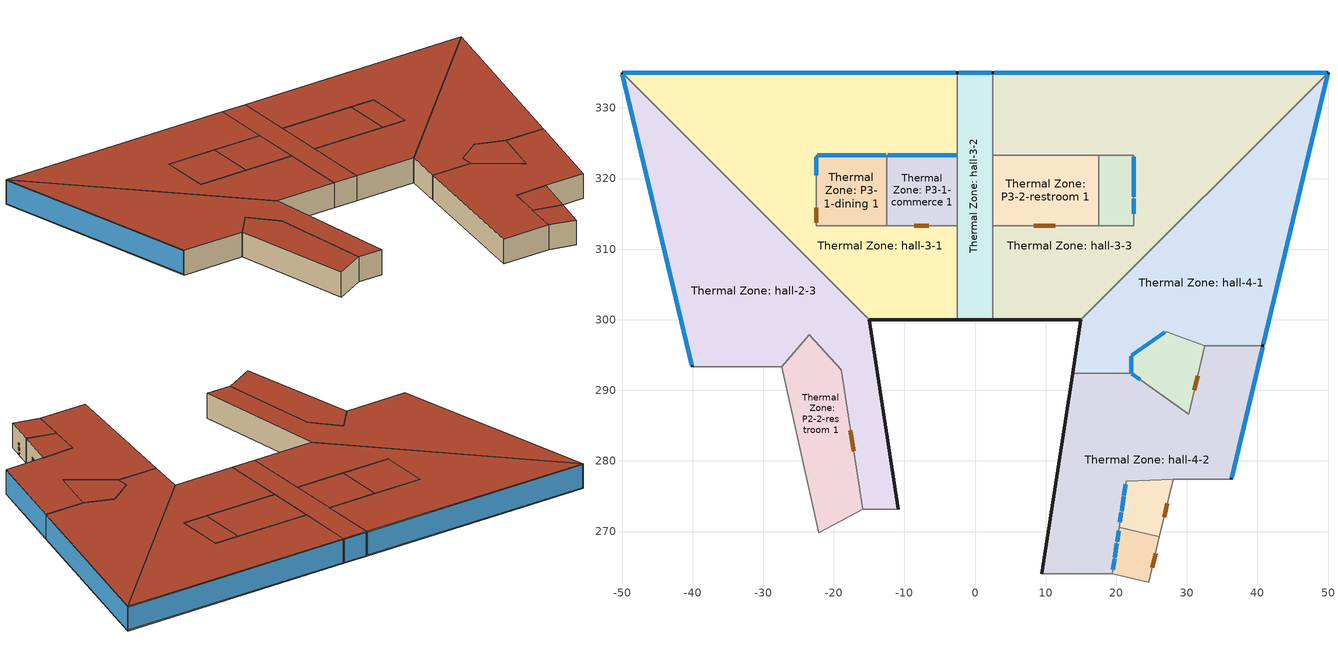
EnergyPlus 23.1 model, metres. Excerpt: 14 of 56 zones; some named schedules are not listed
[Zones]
Thermal Zone: P4-2-commerce 2
 floor ground (ExtSlabCarpet 4in ClimateZone 1-8): 20.43,270.6 26.12,269.25 24.59,262.81 19.45,264.06 z0
 wall to Thermal Zone: P4-2-commerce 1 (Interior Wall): 26.12,269.25 20.43,270.6 z0:5
 wall to Thermal Zone: hall-4-3 (Interior Wall): 19.45,264.06 24.59,262.81 26.12,269.25 z0:5
 wall to Thermal Zone: hall-4-2 (Interior Wall): 20.43,270.6 19.45,264.06 z0:5
 window inside (Interior Window): 20.35,270.09 20.12,268.55 / 19.76,266.14 19.53,264.59 z0.2:4.8; 20.1,268.38 19.78,266.3 z2.64:4.8
 door inside (Interior Door): 25.08,264.89 25.57,266.93 / 20.1,268.38 19.78,266.3 z0:2.5
 roof outside (ASHRAE 189.1-2009 ExtRoof IEAD ClimateZone 2-5): 24.59,262.81 26.12,269.25 20.43,270.6 19.45,264.06 z5
Thermal Zone: hall-4-2
 floor ground (ExtSlabCarpet 4in ClimateZone 1-8): 40.79,296.31 36.29,277.4 28.06,277.4 21.41,277.15 19.45,264.06 9.47,264.06 13.83,292.43 22.13,292.43 30.25,286.58 32.56,296.31 z0
 wall outside (ASHRAE 189.1-2009 ExtWall Mass ClimateZone 5): 36.29,277.4 40.79,296.31 / 13.83,292.43 9.47,264.06 z0:5
 wall to Thermal Zone: hall-4-3 (Air Wall): 28.06,277.4 36.29,277.4 / 9.47,264.06 19.45,264.06 z0:5
 wall to Thermal Zone: P4-2-commerce 1 (Interior Wall): 20.43,270.6 21.41,277.15 28.06,277.4 z0:5
 wall to Thermal Zone: hall-4-1 (Air Wall): 22.13,292.43 13.83,292.43 / 40.79,296.31 32.56,296.31 z0:5
 wall to Thermal Zone: P4-1-commerce 1 (Interior Wall): 32.56,296.31 30.25,286.58 22.13,292.43 z0:5
 window (Curtain Window): 36.33,277.6 40.74,296.12 z0.2:4.8
 window inside (Interior Window): 23.38,291.53 22.2,292.38 / 21.1,275.1 21.34,276.72 / 20.54,271.34 20.75,272.74 z0.2:4.8; 20.77,272.89 21.08,274.97 z2.6:4.8
 door inside (Interior Door): 31.55,292.05 31.06,290 / 20.77,272.89 21.08,274.97 z0:2.5
 roof outside (ASHRAE 189.1-2009 ExtRoof IEAD ClimateZone 2-5): 19.45,264.06 21.41,277.15 28.06,277.4 36.29,277.4 40.79,296.31 32.56,296.31 30.25,286.58 22.13,292.43 13.83,292.43 9.47,264.06 z5
Thermal Zone: P4-2-commerce 1
 floor ground (ExtSlabCarpet 4in ClimateZone 1-8): 28.06,277.4 26.12,269.25 20.43,270.6 21.41,277.15 z0
 wall to Thermal Zone: hall-4-3 (Interior Wall): 26.12,269.25 28.06,277.4 z0:5
 door inside (Interior Door): 26.78,272 27.26,274.04 z0:2.5
 roof outside (ASHRAE 189.1-2009 ExtRoof IEAD ClimateZone 2-5): 26.12,269.25 28.06,277.4 21.41,277.15 20.43,270.6 z5
Thermal Zone: P4-1-commerce 1
 floor ground (ExtSlabCarpet 4in ClimateZone 1-8): 27.08,298.33 32.56,296.31 30.25,286.58 22.13,292.43 22.13,294.93 z0
 wall to Thermal Zone: hall-4-1 (Interior Wall): 32.56,296.31 27.08,298.33 22.13,294.93 22.13,292.43 z0:5
 window inside (Interior Window): 26.9,298.2 22.19,294.97 / 22.13,294.87 22.13,292.48 z0.2:4.8
 roof outside (ASHRAE 189.1-2009 ExtRoof IEAD ClimateZone 2-5): 30.25,286.58 32.56,296.31 27.08,298.33 22.13,294.93 22.13,292.43 z5
Thermal Zone: hall-4-1
 floor ground (ExtSlabCarpet 4in ClimateZone 1-8): 50,335 40.79,296.31 32.56,296.31 27.08,298.33 22.13,294.93 22.13,292.43 13.83,292.43 15,300 z0
 wall outside (ASHRAE 189.1-2009 ExtWall Mass ClimateZone 5): 15,300 13.83,292.43 / 40.79,296.31 50,335 z0:5
 wall to Thermal Zone: hall-3-3 (Air Wall): 50,335 15,300 z0:5
 window (Curtain Window): 40.83,296.51 49.95,334.81 z0.2:4.8
 roof outside (ASHRAE 189.1-2009 ExtRoof IEAD ClimateZone 2-5): 22.13,292.43 22.13,294.93 27.08,298.33 32.56,296.31 40.79,296.31 50,335 15,300 13.83,292.43 z5
Thermal Zone: P2-2-restroom 1
 floor ground (ExtSlabCarpet 4in ClimateZone 1-8): -23.49,297.9 -18.97,292.91 -15.93,273.14 -22.1,269.85 -27.38,293.33 z0
 wall to Thermal Zone: hall-2-2 (Interior Wall): -27.38,293.33 -22.1,269.85 -15.93,273.14 z0:5
 wall to Thermal Zone: hall-2-3 (Interior Wall): -15.93,273.14 -18.97,292.91 -23.49,297.9 -27.38,293.33 z0:5
 door inside (Interior Door): -17.19,281.37 -17.65,284.34 z0:2.5
 roof outside (ASHRAE 189.1-2009 ExtRoof IEAD ClimateZone 2-5): -22.1,269.85 -15.93,273.14 -18.97,292.91 -23.49,297.9 -27.38,293.33 z5
Thermal Zone: hall-2-3
 floor ground (ExtSlabCarpet 4in ClimateZone 1-8): -50,335 -15,300 -10.87,273.14 -15.93,273.14 -18.97,292.91 -23.49,297.9 -27.38,293.33 -40.08,293.33 z0
 wall outside (ASHRAE 189.1-2009 ExtWall Mass ClimateZone 5): -50,335 -40.08,293.33 / -10.87,273.14 -15,300 z0:5
 wall to Thermal Zone: hall-3-1 (Air Wall): -15,300 -50,335 z0:5
 wall to Thermal Zone: hall-2-2 (Air Wall): -15.93,273.14 -10.87,273.14 / -40.08,293.33 -27.38,293.33 z0:5
 window (Curtain Window): -49.95,334.81 -40.13,293.53 z0.2:4.8
 roof outside (ASHRAE 189.1-2009 ExtRoof IEAD ClimateZone 2-5): -10.87,273.14 -15,300 -50,335 -40.08,293.33 -27.38,293.33 -23.49,297.9 -18.97,292.91 -15.93,273.14 z5
Thermal Zone: hall-3-1
 floor ground (ExtSlabCarpet 4in ClimateZone 1-8): -2.5,335 -2.5,323.31 -22.5,323.31 -22.5,313.31 -2.5,313.31 -2.5,300 -15,300 -50,335 z0
 wall outside (ASHRAE 189.1-2009 ExtWall Mass ClimateZone 5): -15,300 -2.5,300 / -2.5,335 -50,335 z0:5
 wall to Thermal Zone: P3-1-commerce 1 (Interior Wall): -12.5,323.31 -2.5,323.31 / -2.5,313.31 -12.5,313.31 z0:5
 wall to Thermal Zone: P3-1-dining 1 (Interior Wall): -12.5,313.31 -22.5,313.31 -22.5,323.31 -12.5,323.31 z0:5
 wall to Thermal Zone: hall-3-2 (Air Wall): -2.5,300 -2.5,313.31 / -2.5,323.31 -2.5,335 z0:5
 window (Curtain Window): -2.7,335 -49.8,335 z0.2:4.8
 window inside (Interior Window): -22.35,323.31 -12.65,323.31 / -12.35,323.31 -2.68,323.31 / -22.5,320.47 -22.5,323.12 z0.2:4.8
 door inside (Interior Door): -22.5,313.76 -22.5,315.86 / -6.52,313.31 -8.62,313.31 z0:2.5
 roof outside (ASHRAE 189.1-2009 ExtRoof IEAD ClimateZone 2-5): -2.5,300 -2.5,313.31 -22.5,313.31 -22.5,323.31 -2.5,323.31 -2.5,335 -50,335 -15,300 z5
Thermal Zone: hall-3-2
 floor ground (ExtSlabCarpet 4in ClimateZone 1-8): 2.5,335 2.5,300 -2.5,300 -2.5,335 z0
 wall outside (ASHRAE 189.1-2009 ExtWall Mass ClimateZone 5): -2.5,300 2.5,300 / 2.5,335 -2.5,335 z0:5
 wall to Thermal Zone: P3-2-restroom 1 (Interior Wall): 2.5,313.31 2.5,323.31 z0:5
 wall to Thermal Zone: hall-3-3 (Air Wall): 2.5,300 2.5,313.31 / 2.5,323.31 2.5,335 z0:5
 wall to Thermal Zone: P3-1-commerce 1 (Interior Wall): -2.5,323.31 -2.5,313.31 z0:5
 window (Curtain Window): 2.3,335 -2.3,335 z0.2:4.8
 roof outside (ASHRAE 189.1-2009 ExtRoof IEAD ClimateZone 2-5): 2.5,300 2.5,335 -2.5,335 -2.5,300 z5
Thermal Zone: hall-3-3
 floor ground (ExtSlabCarpet 4in ClimateZone 1-8): 50,335 15,300 2.5,300 2.5,313.31 22.5,313.31 22.5,323.31 2.5,323.31 2.5,335 z0
 wall outside (ASHRAE 189.1-2009 ExtWall Mass ClimateZone 5): 50,335 2.5,335 / 2.5,300 15,300 z0:5
 wall to Thermal Zone: P3-2-restroom 1 (Interior Wall): 17.5,313.31 2.5,313.31 / 2.5,323.31 17.5,323.31 z0:5
 wall to Thermal Zone: P3-2-dining 1 (Interior Wall): 17.5,323.31 22.5,323.31 22.5,313.31 17.5,313.31 z0:5
 window (Curtain Window): 49.8,335 2.7,335 z0.2:4.8
 window inside (Interior Window): 22.5,317.14 22.5,315.04 z2.64:4.8; 22.5,323.11 22.5,317.39 z0.2:4.8
 door inside (Interior Door): 22.5,317.14 22.5,315.04 / 11.35,313.31 8.35,313.31 z0:2.5
 roof outside (ASHRAE 189.1-2009 ExtRoof IEAD ClimateZone 2-5): 15,300 50,335 2.5,335 2.5,323.31 22.5,323.31 22.5,313.31 2.5,313.31 2.5,300 z5
Thermal Zone: P3-1-dining 1
 floor ground (ExtSlabCarpet 4in ClimateZone 1-8): -12.5,323.31 -12.5,313.31 -22.5,313.31 -22.5,323.31 z0
 wall to Thermal Zone: P3-1-commerce 1 (Interior Wall): -12.5,313.31 -12.5,323.31 z0:5
 roof outside (ASHRAE 189.1-2009 ExtRoof IEAD ClimateZone 2-5): -12.5,313.31 -12.5,323.31 -22.5,323.31 -22.5,313.31 z5
Thermal Zone: P3-1-commerce 1
 floor ground (ExtSlabCarpet 4in ClimateZone 1-8): -2.5,323.32 -2.5,313.31 -12.5,313.31 -12.5,323.32 z0
 roof outside (ASHRAE 189.1-2009 ExtRoof IEAD ClimateZone 2-5): -2.5,313.31 -2.5,323.32 -12.5,323.32 -12.5,313.31 z5
Thermal Zone: P3-2-restroom 1
 floor ground (ExtSlabCarpet 4in ClimateZone 1-8): 17.5,323.31 17.5,313.31 2.5,313.31 2.5,323.31 z0
 wall to Thermal Zone: P3-2-dining 1 (Interior Wall): 17.5,313.31 17.5,323.31 z0:5
 roof outside (ASHRAE 189.1-2009 ExtRoof IEAD ClimateZone 2-5): 17.5,313.31 17.5,323.31 2.5,323.31 2.5,313.31 z5
Thermal Zone: P3-2-dining 1
 floor ground (ExtSlabCarpet 4in ClimateZone 1-8): 22.5,323.31 22.5,313.31 17.5,313.31 17.5,323.31 z0
 roof outside (ASHRAE 189.1-2009 ExtRoof IEAD ClimateZone 2-5): 22.5,313.31 22.5,323.31 17.5,323.31 17.5,313.31 z5
[Building]
Building 1: Maximum number of warmup days=50; Minimum number of warmup days=6
[Site:Location]
beijing_chn design_conditions: Latitude=39.8; Longitude=116.47; Time zone=8; Elevation=32
[SizingPeriod:DesignDay] Day of month=21; Dry bulb temperature range modifier type=DefaultMultipliers; Humidity condition type=WetBulb; Barometric pressure=100941; Rain indicator=No; Snow indicator=No; Daylight saving time indicator=No
Name | Month | Day type | Maximum dry bulb temperature | Daily dry bulb temperature range | Wetbulb or dewpoint at maximum dry bulb | Wind speed | Wind direction | Solar model indicator | Sky clearness | Ashrae clear sky optical depth for beam irradiance taub | Ashrae clear sky optical depth for diffuse irradiance taud
beijing ann htg 99.6% condns db | 1 | WinterDesignDay | -10.8 | 0 | -10.8 | 2.2 | 340 | ASHRAEClearSky | 0
beijing ann clg .4% condns db=>mwb | 7 | SummerDesignDay | 34.9 | 8.9 | 22.2 | 3.4 | 180 | ASHRAETau |  | 0.747 | 1.448
[Construction]
ASHRAE 189.1-2009 ExtRoof IEAD ClimateZone 2-5: Roof Membrane, Roof Insulation [21], Metal Decking
ASHRAE 189.1-2009 ExtWall Mass ClimateZone 5: 1IN Stucco, 8IN Concrete HW, Wall Insulation [40], 1/2IN Gypsum
Curtain Window: Curtain Wall 12T Low-E, Ar, Curtain Wall 12T
ExtSlabCarpet 4in ClimateZone 1-8: MAT-CC05 4 HW CONCRETE, CP02 CARPET PAD
Interior Door: G05 25mm wood
Interior Wall: G01a 19mm gypsum board, F04 Wall air space resistance, G01a 19mm gypsum board
Interior Window: Clear 3mm
[Construction:AirBoundary]
Air Wall: SimpleMixing, 0.8, Always On
[Material] Thermal absorptance=0.9
Name | Conductivity | Density | Roughness | Solar absorptance | Specific heat | Thickness | Visible absorptance
1/2IN Gypsum | 0.16 | 784.9 | Smooth | 0.4 | 830 | 0.0127 | 0.4
1IN Stucco | 0.6918 | 1858 | Smooth | 0.92 | 837 | 0.0253 | 0.92
8IN Concrete HW | 1.7296 | 2243 | MediumRough | 0.65 | 837 | 0.2033 | 0.65
G01a 19mm gypsum board | 0.16 | 800 | MediumSmooth | 0.4 | 1090 | 0.019 | 0.4
G05 25mm wood | 0.15 | 608 | MediumSmooth | 0.5 | 1630 | 0.0254 | 0.5
MAT-CC05 4 HW CONCRETE | 1.311 | 2240 | Rough | 0.85 | 836.8 | 0.1016 | 0.85
Metal Decking | 45.006 | 7680 | MediumSmooth | 0.6 | 418.4 | 0.0015 | 0.6
Roof Insulation [21] | 0.049 | 265 | MediumRough | 0.7 | 836.8 | 0.2105 | 0.7
Roof Membrane | 0.16 | 1121.29 | VeryRough | 0.7 | 1460 | 0.0095 | 0.7
Wall Insulation [40] | 0.0432 | 91 | MediumRough | 0.5 | 837 | 0.0794 | 0.5
[Material:AirGap]
F04 Wall air space resistance: Thermal resistance=0.15
[Material:NoMass]
CP02 CARPET PAD: Roughness=Smooth; Solar absorptance=0.8; Thermal absorptance=0.9; Thermal resistance=0.1; Visible absorptance=0.8
[WindowMaterial:Gas]
Ar: Gas type=Argon; Thickness=0.018
[WindowMaterial:Glazing] Back side solar reflectance at normal incidence=0; Optical data type=SpectralAverage
Name | Back side infrared hemispherical emissivity | Back side visible reflectance at normal incidence | Conductivity | Dirt correction factor for solar and visible transmittance | Front side infrared hemispherical emissivity | Front side solar reflectance at normal incidence | Front side visible reflectance at normal incidence | Infrared transmittance at normal incidence | Solar diffusing | Solar transmittance at normal incidence | Thickness | Visible transmittance at normal incidence
Clear 3mm | 0.84 | 0 | 0.9 | 1 | 0.84 | 0.075 | 0.081 | 0 | No | 0.837 | 0.003 | 0.898
Curtain Wall 12T |  | 0 |  |  |  | 0.08 | 0.08 |  |  | 0.91 | 0.012 | 0.916
Curtain Wall 12T Low-E |  | 0.14 |  |  |  | 0.41 | 0.13 |  |  | 0.38 | 0.012 | 0.72
[DesignSpecification:OutdoorAir] Outdoor air flow air changes per hour=0; Outdoor air flow per zone=0; Outdoor air method=Sum
Name | Outdoor air flow per person | Outdoor air flow per zone floor area
189.1-2009 - Office - Restroom - CZ4-8 Ventilation | 0 | 0.0048768
189.1-2009 - Office - WholeBuilding - Lg Office - CZ4-8 Ventilation | 0.00943895 | 0
Office Dining Ventilation | 0.00707921 | 0
Retail Retail Ventilation | 0 | 0.001524
[DesignSpecification:OutdoorAir:SpaceList]
Name | Space design specification outdoor air object name 1 | Space name 1
Thermal Zone: P2-2-restroom 1 DSOA Space List | 189.1-2009 - Office - Restroom - CZ4-8 Ventilation | P2-2-restroom 1
Thermal Zone: P3-1-commerce 1 DSOA Space List | Retail Retail Ventilation | P3-1-commerce 1
Thermal Zone: P3-1-dining 1 DSOA Space List | Office Dining Ventilation | P3-1-dining 1
Thermal Zone: P3-2-dining 1 DSOA Space List | Office Dining Ventilation | P3-2-dining 1
Thermal Zone: P3-2-restroom 1 DSOA Space List | 189.1-2009 - Office - Restroom - CZ4-8 Ventilation | P3-2-restroom 1
Thermal Zone: P4-1-commerce 1 DSOA Space List | Retail Retail Ventilation | P4-1-commerce 1
Thermal Zone: P4-2-commerce 1 DSOA Space List | Retail Retail Ventilation | P4-2-commerce 1
Thermal Zone: P4-2-commerce 2 DSOA Space List | Retail Retail Ventilation | P4-2-commerce 2
Thermal Zone: hall-2-3 DSOA Space List | 189.1-2009 - Office - WholeBuilding - Lg Office - CZ4-8 Ventilation | hall-2-3
Thermal Zone: hall-3-1 DSOA Space List | 189.1-2009 - Office - WholeBuilding - Lg Office - CZ4-8 Ventilation | hall-3-1
Thermal Zone: hall-3-2 DSOA Space List | 189.1-2009 - Office - WholeBuilding - Lg Office - CZ4-8 Ventilation | hall-3-2
Thermal Zone: hall-3-3 DSOA Space List | 189.1-2009 - Office - WholeBuilding - Lg Office - CZ4-8 Ventilation | hall-3-3
Thermal Zone: hall-4-1 DSOA Space List | 189.1-2009 - Office - WholeBuilding - Lg Office - CZ4-8 Ventilation | hall-4-1
Thermal Zone: hall-4-2 DSOA Space List | 189.1-2009 - Office - WholeBuilding - Lg Office - CZ4-8 Ventilation | hall-4-2
[DesignSpecification:ZoneAirDistribution] Minimum zone ventilation efficiency=0.8; Zone air distribution effectiveness in cooling mode=0.8; Zone air distribution effectiveness in heating mode=0.8; Zone secondary recirculation fraction=0
Thermal Zone: P2-2-restroom 1 Design Spec Zone Air Dist; Thermal Zone: P3-1-commerce 1 Design Spec Zone Air Dist; Thermal Zone: P3-1-dining 1 Design Spec Zone Air Dist; Thermal Zone: P3-2-dining 1 Design Spec Zone Air Dist; Thermal Zone: P3-2-restroom 1 Design Spec Zone Air Dist; Thermal Zone: P4-1-commerce 1 Design Spec Zone Air Dist; Thermal Zone: P4-2-commerce 1 Design Spec Zone Air Dist; Thermal Zone: P4-2-commerce 2 Design Spec Zone Air Dist; Thermal Zone: hall-2-3 Design Spec Zone Air Dist; Thermal Zone: hall-3-1 Design Spec Zone Air Dist; Thermal Zone: hall-3-2 Design Spec Zone Air Dist; Thermal Zone: hall-3-3 Design Spec Zone Air Dist; Thermal Zone: hall-4-1 Design Spec Zone Air Dist; Thermal Zone: hall-4-2 Design Spec Zone Air Dist
[ElectricEquipment] Design level calculation method=Watts/Area
Name | Schedule | Watts per zone floor area | Zone or zonelist or space or spacelist | End use subcategory | Fraction latent | Fraction lost | Fraction radiant
189.1-2009 - Office - Restroom - CZ4-8 Electric Equipment | Office Bldg Equip | 0.753474 | 189.1-2009 - Office - Restroom - CZ4-8
189.1-2009 - Office - WholeBuilding - Lg Office - CZ4-8 Electric Equipment | Large Office Bldg Equip | 5.81251 | 189.1-2009 - Office - WholeBuilding - Lg Office - CZ4-8
Office Dining Elec Equip | OfficeLarge BLDG_EQUIP_SCH | 10.7639 | Office Dining | General | 0 | 0 | 0.5
Retail Retail Elec Equip | RetailStandalone BLDG_EQUIP_SCH | 3.22917 | Retail Retail | General | 0 | 0 | 0.5
[Lights] Design level calculation method=Watts/Area
Name | Schedule | Watts per zone floor area | Zone or zonelist or space or spacelist | End use subcategory | Fraction radiant | Fraction replaceable | Fraction visible | Return air fraction
189.1-2009 - Office - Restroom - CZ4-8 Lights | Office Bldg Light | 8.71877 | 189.1-2009 - Office - Restroom - CZ4-8
189.1-2009 - Office - WholeBuilding - Lg Office - CZ4-8 Lights | Large Office Bldg Light | 9.68752 | 189.1-2009 - Office - WholeBuilding - Lg Office - CZ4-8
Office Dining Lights | OfficeLarge BLDG_LIGHT_SCH | 9.68752 | Office Dining | General | 0.4 | 1 | 0.2 | 0.4
Retail Retail Lights | RetailStandalone BLDG_LIGHT_SCH | 18.2986 | Retail Retail | General | 0.7 | 1 | 0.2 | 0
[People] Fraction radiant=0.3; Number of people calculation method=People/Area
Name | Activity level schedule | Number of people schedule | People per floor area | Zone or zonelist or space or spacelist
189.1-2009 - Office - Restroom - CZ4-8 People | Office Activity | Office Misc Occ | 0.107639 | 189.1-2009 - Office - Restroom - CZ4-8
189.1-2009 - Office - WholeBuilding - Lg Office - CZ4-8 People | Large Office Activity | Large Office Bldg Occ | 0.0538196 | 189.1-2009 - Office - WholeBuilding - Lg Office - CZ4-8
Office Dining People | OfficeMedium ACTIVITY_SCH | OfficeLarge BLDG_OCC_SCH | 0.107639 | Office Dining
Retail Retail People | RetailStandalone ACTIVITY_SCH | RetailStandalone BLDG_OCC_SCH | 0.161459 | Retail Retail
[Sizing:Zone] Account for dedicated outdoor air system=No; Cooling design air flow method=DesignDay; Cooling design air flow rate=0; Cooling minimum air flow=0; Cooling minimum air flow fraction=0; Cooling minimum air flow per zone floor area=0.000762; Heating design air flow method=DesignDay; Heating design air flow rate=0; Heating maximum air flow=0.141576; Heating maximum air flow fraction=0.3; Heating maximum air flow per zone floor area=0.002032; Zone cooling design supply air humidity ratio=0.0085; Zone cooling design supply air humidity ratio difference=0.005; Zone cooling design supply air temperature=14; Zone cooling design supply air temperature difference=11.11; Zone cooling design supply air temperature input method=SupplyAirTemperature; Zone heating design supply air humidity ratio=0.008; Zone heating design supply air temperature=40; Zone heating design supply air temperature difference=11.11; Zone heating design supply air temperature input method=SupplyAirTemperature; Zone humidification design supply air humidity ratio difference=0.005; Zone latent cooling design supply air humidity ratio input method=HumidityRatioDifference; Zone latent heating design supply air humidity ratio input method=HumidityRatioDifference; Zone load sizing method=Sensible Load Only No Latent Load
Name | Design specification outdoor air object | Design specification zone air distribution object
Thermal Zone: hall-2-3 | Thermal Zone: hall-2-3 DSOA Space List | Thermal Zone: hall-2-3 Design Spec Zone Air Dist
Thermal Zone: hall-3-1 | Thermal Zone: hall-3-1 DSOA Space List | Thermal Zone: hall-3-1 Design Spec Zone Air Dist
Thermal Zone: hall-3-2 | Thermal Zone: hall-3-2 DSOA Space List | Thermal Zone: hall-3-2 Design Spec Zone Air Dist
Thermal Zone: hall-3-3 | Thermal Zone: hall-3-3 DSOA Space List | Thermal Zone: hall-3-3 Design Spec Zone Air Dist
Thermal Zone: hall-4-1 | Thermal Zone: hall-4-1 DSOA Space List | Thermal Zone: hall-4-1 Design Spec Zone Air Dist
Thermal Zone: hall-4-2 | Thermal Zone: hall-4-2 DSOA Space List | Thermal Zone: hall-4-2 Design Spec Zone Air Dist
Thermal Zone: P2-2-restroom 1 | Thermal Zone: P2-2-restroom 1 DSOA Space List | Thermal Zone: P2-2-restroom 1 Design Spec Zone Air Dist
Thermal Zone: P3-1-commerce 1 | Thermal Zone: P3-1-commerce 1 DSOA Space List | Thermal Zone: P3-1-commerce 1 Design Spec Zone Air Dist
Thermal Zone: P3-1-dining 1 | Thermal Zone: P3-1-dining 1 DSOA Space List | Thermal Zone: P3-1-dining 1 Design Spec Zone Air Dist
Thermal Zone: P3-2-dining 1 | Thermal Zone: P3-2-dining 1 DSOA Space List | Thermal Zone: P3-2-dining 1 Design Spec Zone Air Dist
Thermal Zone: P3-2-restroom 1 | Thermal Zone: P3-2-restroom 1 DSOA Space List | Thermal Zone: P3-2-restroom 1 Design Spec Zone Air Dist
Thermal Zone: P4-1-commerce 1 | Thermal Zone: P4-1-commerce 1 DSOA Space List | Thermal Zone: P4-1-commerce 1 Design Spec Zone Air Dist
Thermal Zone: P4-2-commerce 1 | Thermal Zone: P4-2-commerce 1 DSOA Space List | Thermal Zone: P4-2-commerce 1 Design Spec Zone Air Dist
Thermal Zone: P4-2-commerce 2 | Thermal Zone: P4-2-commerce 2 DSOA Space List | Thermal Zone: P4-2-commerce 2 Design Spec Zone Air Dist
[Space]
Name | Zone | Space type
P2-2-restroom 1 | Thermal Zone: P2-2-restroom 1 | 189.1-2009 - Office - Restroom - CZ4-8
P3-1-commerce 1 | Thermal Zone: P3-1-commerce 1 | Retail Retail
P3-1-dining 1 | Thermal Zone: P3-1-dining 1 | Office Dining
P3-2-dining 1 | Thermal Zone: P3-2-dining 1 | Office Dining
P3-2-restroom 1 | Thermal Zone: P3-2-restroom 1 | 189.1-2009 - Office - Restroom - CZ4-8
P4-1-commerce 1 | Thermal Zone: P4-1-commerce 1 | Retail Retail
P4-2-commerce 1 | Thermal Zone: P4-2-commerce 1 | Retail Retail
P4-2-commerce 2 | Thermal Zone: P4-2-commerce 2 | Retail Retail
hall-2-3 | Thermal Zone: hall-2-3 | 189.1-2009 - Office - WholeBuilding - Lg Office - CZ4-8
hall-3-1 | Thermal Zone: hall-3-1 | 189.1-2009 - Office - WholeBuilding - Lg Office - CZ4-8
hall-3-2 | Thermal Zone: hall-3-2 | 189.1-2009 - Office - WholeBuilding - Lg Office - CZ4-8
hall-3-3 | Thermal Zone: hall-3-3 | 189.1-2009 - Office - WholeBuilding - Lg Office - CZ4-8
hall-4-1 | Thermal Zone: hall-4-1 | 189.1-2009 - Office - WholeBuilding - Lg Office - CZ4-8
hall-4-2 | Thermal Zone: hall-4-2 | 189.1-2009 - Office - WholeBuilding - Lg Office - CZ4-8
[SpaceList]
189.1-2009 - Office - Restroom - CZ4-8: P1-2-restroom 1, P1-10-restroom 1, P1-8-restroom 1, P2-2-restroom 1, P3-2-restroom 1
189.1-2009 - Office - WholeBuilding - Lg Office - CZ4-8: hall-1-1, hall-1-13, hall-1-12, hall-2-3, hall-1-2, hall-1-9, hall-1-6, P1-2-breakroom 1, hall-1-11, hall-1-3, hall-1-4, hall-2-1, hall-1-10, hall-1-5, hall-1-7, hall-1-8, hall-4-4, hall-4-3, hall-4-2, hall-4-1, hall-2-2, hall-3-1, hall-3-2, hall-3-3
Office Dining: P1-1-dining 1, P1-7-dining 1, P1-2-dining 1, P1-4-dining 1, P3-2-dining 1, P3-1-dining 1
Retail Retail: P3-1-commerce 1, P2-1-commerce 2, P1-1-commerce 1, P1-11-commerce 2, P4-1-commerce 1, P1-11-commerce 1, P1-3-commerce 1, P2-1-commerce 3, P1-4-commerce 1, P4-2-commerce 2, P1-9-commerce 1, P4-2-commerce 1, P1-5-commerce 1, P1-6-commerce 1, P4-3-commerce 2, P4-3-commerce 1
[ThermostatSetpoint:DualSetpoint] Cooling setpoint temperature schedule=Setpoint Clg; Heating setpoint temperature schedule=Setpoint Htg
Thermostat Setpoint Dual Setpoint 18; Thermostat Setpoint Dual Setpoint 25; Thermostat Setpoint Dual Setpoint 26; Thermostat Setpoint Dual Setpoint 34; Thermostat Setpoint Dual Setpoint 37; Thermostat Setpoint Dual Setpoint 40; Thermostat Setpoint Dual Setpoint 41; Thermostat Setpoint Dual Setpoint 42; Thermostat Setpoint Dual Setpoint 43; Thermostat Setpoint Dual Setpoint 45; Thermostat Setpoint Dual Setpoint 46; Thermostat Setpoint Dual Setpoint 48; Thermostat Setpoint Dual Setpoint 50; Thermostat Setpoint Dual Setpoint 56
[Zone] Multiplier=1; Part of total floor area=Yes; Zone inside convection algorithm=TARP; Zone outside convection algorithm=TARP
Thermal Zone: P2-2-restroom 1; Thermal Zone: P3-1-commerce 1; Thermal Zone: P3-1-dining 1; Thermal Zone: P3-2-dining 1; Thermal Zone: P3-2-restroom 1; Thermal Zone: P4-1-commerce 1; Thermal Zone: P4-2-commerce 1; Thermal Zone: P4-2-commerce 2; Thermal Zone: hall-2-3; Thermal Zone: hall-3-1; Thermal Zone: hall-3-2; Thermal Zone: hall-3-3; Thermal Zone: hall-4-1; Thermal Zone: hall-4-2
[ZoneControl:Thermostat] Temperature difference between cutout and setpoint=0
Name | Zone or zonelist | Control 1 | Control type schedule
Thermal Zone: P2-2-restroom 1 Thermostat | Thermal Zone: P2-2-restroom 1 | Thermostat Setpoint Dual Setpoint 45 | Thermal Zone: P2-2-restroom 1 Thermostat Schedule
Thermal Zone: P3-1-commerce 1 Thermostat | Thermal Zone: P3-1-commerce 1 | Thermostat Setpoint Dual Setpoint 56 | Thermal Zone: P3-1-commerce 1 Thermostat Schedule
Thermal Zone: P3-1-dining 1 Thermostat | Thermal Zone: P3-1-dining 1 | Thermostat Setpoint Dual Setpoint 42 | Thermal Zone: P3-1-dining 1 Thermostat Schedule
Thermal Zone: P3-2-dining 1 Thermostat | Thermal Zone: P3-2-dining 1 | Thermostat Setpoint Dual Setpoint 37 | Thermal Zone: P3-2-dining 1 Thermostat Schedule
Thermal Zone: P3-2-restroom 1 Thermostat | Thermal Zone: P3-2-restroom 1 | Thermostat Setpoint Dual Setpoint 43 | Thermal Zone: P3-2-restroom 1 Thermostat Schedule
Thermal Zone: P4-1-commerce 1 Thermostat | Thermal Zone: P4-1-commerce 1 | Thermostat Setpoint Dual Setpoint 26 | Thermal Zone: P4-1-commerce 1 Thermostat Schedule
Thermal Zone: P4-2-commerce 1 Thermostat | Thermal Zone: P4-2-commerce 1 | Thermostat Setpoint Dual Setpoint 18 | Thermal Zone: P4-2-commerce 1 Thermostat Schedule
Thermal Zone: P4-2-commerce 2 Thermostat | Thermal Zone: P4-2-commerce 2 | Thermostat Setpoint Dual Setpoint 25 | Thermal Zone: P4-2-commerce 2 Thermostat Schedule
Thermal Zone: hall-2-3 Thermostat | Thermal Zone: hall-2-3 | Thermostat Setpoint Dual Setpoint 50 | Thermal Zone: hall-2-3 Thermostat Schedule
Thermal Zone: hall-3-1 Thermostat | Thermal Zone: hall-3-1 | Thermostat Setpoint Dual Setpoint 48 | Thermal Zone: hall-3-1 Thermostat Schedule
Thermal Zone: hall-3-2 Thermostat | Thermal Zone: hall-3-2 | Thermostat Setpoint Dual Setpoint 41 | Thermal Zone: hall-3-2 Thermostat Schedule
Thermal Zone: hall-3-3 Thermostat | Thermal Zone: hall-3-3 | Thermostat Setpoint Dual Setpoint 46 | Thermal Zone: hall-3-3 Thermostat Schedule
Thermal Zone: hall-4-1 Thermostat | Thermal Zone: hall-4-1 | Thermostat Setpoint Dual Setpoint 40 | Thermal Zone: hall-4-1 Thermostat Schedule
Thermal Zone: hall-4-2 Thermostat | Thermal Zone: hall-4-2 | Thermostat Setpoint Dual Setpoint 34 | Thermal Zone: hall-4-2 Thermostat Schedule
[Zone equipment]
Thermal Zone: P2-2-restroom 1: Thermal Zone: P2-2-restroom 1 Ideal Loads Air System
Thermal Zone: P3-1-commerce 1: Thermal Zone: P3-1-commerce 1 Ideal Loads Air System
Thermal Zone: P3-1-dining 1: Thermal Zone: P3-1-dining 1 Ideal Loads Air System
Thermal Zone: P3-2-dining 1: Thermal Zone: P3-2-dining 1 Ideal Loads Air System
Thermal Zone: P3-2-restroom 1: Thermal Zone: P3-2-restroom 1 Ideal Loads Air System
Thermal Zone: P4-1-commerce 1: Thermal Zone: P4-1-commerce 1 Ideal Loads Air System
Thermal Zone: P4-2-commerce 1: Thermal Zone: P4-2-commerce 1 Ideal Loads Air System
Thermal Zone: P4-2-commerce 2: Thermal Zone: P4-2-commerce 2 Ideal Loads Air System
Thermal Zone: hall-2-3: Thermal Zone: hall-2-3 Ideal Loads Air System
Thermal Zone: hall-3-1: Thermal Zone: hall-3-1 Ideal Loads Air System
Thermal Zone: hall-3-2: Thermal Zone: hall-3-2 Ideal Loads Air System
Thermal Zone: hall-3-3: Thermal Zone: hall-3-3 Ideal Loads Air System
Thermal Zone: hall-4-1: Thermal Zone: hall-4-1 Ideal Loads Air System
Thermal Zone: hall-4-2: Thermal Zone: hall-4-2 Ideal Loads Air System
[ZoneInfiltration:DesignFlowRate] Design flow rate calculation method=Flow/ExteriorArea
Name | Flow rate per exterior surface area | Schedule | Zone or zonelist or space or spacelist
189.1-2009 - Office - Restroom - CZ4-8 Infiltration | 0.000226568 | Office Infil Quarter On | 189.1-2009 - Office - Restroom - CZ4-8
189.1-2009 - Office - WholeBuilding - Lg Office - CZ4-8 Infiltration | 0.000226568 | Large Office Infil Quarter On | 189.1-2009 - Office - WholeBuilding - Lg Office - CZ4-8
Office Dining Infiltration | 0.00030226 | OfficeMedium INFIL_SCH_PNNL | Office Dining
Retail Retail Infiltration | 0.00030226 | RetailStandalone INFIL_SCH_PNNL | Retail Retail
[ZoneVentilation:DesignFlowRate]
Name | Design flow rate calculation method | Flow rate per floor area | Schedule | Zone or zonelist or space or spacelist | Flow rate per person
Thermal Zone: P2-2-restroom 1 Ventilation per Floor Area | Flow/Area | 0.0048768 | Always On Discrete | Thermal Zone: P2-2-restroom 1
Thermal Zone: P3-1-commerce 1 Ventilation per Floor Area | Flow/Area | 0.001524 | Always On Discrete | Thermal Zone: P3-1-commerce 1
Thermal Zone: P3-1-dining 1 Ventilation per Person | Flow/Person |  | OfficeLarge BLDG_OCC_SCH | Thermal Zone: P3-1-dining 1 | 0.00707921
Thermal Zone: P3-2-dining 1 Ventilation per Person | Flow/Person |  | OfficeLarge BLDG_OCC_SCH | Thermal Zone: P3-2-dining 1 | 0.00707921
Thermal Zone: P3-2-restroom 1 Ventilation per Floor Area | Flow/Area | 0.0048768 | Always On Discrete | Thermal Zone: P3-2-restroom 1
Thermal Zone: P4-1-commerce 1 Ventilation per Floor Area | Flow/Area | 0.001524 | Always On Discrete | Thermal Zone: P4-1-commerce 1
Thermal Zone: P4-2-commerce 1 Ventilation per Floor Area | Flow/Area | 0.001524 | Always On Discrete | Thermal Zone: P4-2-commerce 1
Thermal Zone: P4-2-commerce 2 Ventilation per Floor Area | Flow/Area | 0.001524 | Always On Discrete | Thermal Zone: P4-2-commerce 2
Thermal Zone: hall-2-3 Ventilation per Person | Flow/Person |  | Large Office Bldg Occ | Thermal Zone: hall-2-3 | 0.00943895
Thermal Zone: hall-3-1 Ventilation per Person | Flow/Person |  | Large Office Bldg Occ | Thermal Zone: hall-3-1 | 0.00943895
Thermal Zone: hall-3-2 Ventilation per Person | Flow/Person |  | Large Office Bldg Occ | Thermal Zone: hall-3-2 | 0.00943895
Thermal Zone: hall-3-3 Ventilation per Person | Flow/Person |  | Large Office Bldg Occ | Thermal Zone: hall-3-3 | 0.00943895
Thermal Zone: hall-4-1 Ventilation per Person | Flow/Person |  | Large Office Bldg Occ | Thermal Zone: hall-4-1 | 0.00943895
Thermal Zone: hall-4-2 Ventilation per Person | Flow/Person |  | Large Office Bldg Occ | Thermal Zone: hall-4-2 | 0.00943895
[Schedule:Compact]
Thermal Zone: P2-2-restroom 1 Thermostat Schedule; Thermal Zone: P3-1-commerce 1 Thermostat Schedule; Thermal Zone: P3-1-dining 1 Thermostat Schedule; Thermal Zone: P3-2-dining 1 Thermostat Schedule; Thermal Zone: P3-2-restroom 1 Thermostat Schedule; Thermal Zone: P4-1-commerce 1 Thermostat Schedule; Thermal Zone: P4-2-commerce 1 Thermostat Schedule; Thermal Zone: P4-2-commerce 2 Thermostat Schedule; Thermal Zone: hall-2-3 Thermostat Schedule; Thermal Zone: hall-3-1 Thermostat Schedule; Thermal Zone: hall-3-2 Thermostat Schedule; Thermal Zone: hall-3-3 Thermostat Schedule; Thermal Zone: hall-4-1 Thermostat Schedule; Thermal Zone: hall-4-2 Thermostat Schedule: Through: 12/31, For: AllDays, Until: 24:00, 4
[Schedule:Constant]
Always On Discrete: Hourly value=1
[Schedule:Day:Interval]
Always On Default; Large Office Bldg Equip Summer Design Day; Large Office Bldg Light Summer Design Day; Large Office Infil Quarter On Rule 1 Day Schedule; Office Bldg Equip Summer Design Day; Office Bldg Light Summer Design Day; Office Infil Quarter On Rule 1 Day Schedule; OfficeLarge BLDG_EQUIP_SCH Summer Design Day; OfficeLarge BLDG_LIGHT_SCH Summer Design Day; OfficeMedium INFIL_SCH_PNNL Default; RetailStandalone BLDG_EQUIP_SCH Summer Design Day; RetailStandalone BLDG_LIGHT_SCH Summer Design Day; RetailStandalone BLDG_OCC_SCH Summer Design Day: 24:00, 1, No
Large Office Activity Default Schedule; Large Office Activity Summer Design Day; Large Office Activity Winter Design Day; OfficeMedium ACTIVITY_SCH Default; OfficeMedium ACTIVITY_SCH Summer Design Day; OfficeMedium ACTIVITY_SCH Winter Design Day; RetailStandalone ACTIVITY_SCH Default; RetailStandalone ACTIVITY_SCH Summer Design Day; RetailStandalone ACTIVITY_SCH Winter Design Day: 24:00, 120, No
Large Office Bldg Equip Default Schedule; Office Bldg Equip Default Schedule: 08:00, 0.4, 12:00, 0.9, 13:00, 0.8, 17:00, 0.9, 18:00, 0.8, 20:00, 0.6, 22:00, 0.5, 24:00, 0.4, No
Large Office Bldg Equip Rule 1 Day Schedule; Office Bldg Equip Rule 1 Day Schedule; OfficeLarge BLDG_EQUIP_SCH Default: 24:00, 0.3, No
Large Office Bldg Equip Rule 2 Day Schedule; Office Bldg Equip Rule 2 Day Schedule: 06:00, 0.3, 08:00, 0.4, 14:00, 0.5, 17:00, 0.35, 24:00, 0.3, No
Large Office Bldg Equip Winter Design Day; Large Office Bldg Light Winter Design Day; Large Office Bldg Occ Rule 1 Day Schedule; Large Office Bldg Occ Winter Design Day; Office Bldg Equip Winter Design Day; Office Bldg Light Winter Design Day; Office Bldg Occ Rule 1 Day Schedule 1; Office Bldg Occ Winter Design Day 1; OfficeLarge BLDG_EQUIP_SCH Winter Design Day; OfficeLarge BLDG_LIGHT_SCH Winter Design Day; OfficeLarge BLDG_OCC_SCH Winter Design Day; RetailStandalone BLDG_EQUIP_SCH Winter Design Day; RetailStandalone BLDG_LIGHT_SCH Winter Design Day; RetailStandalone BLDG_OCC_SCH Winter Design Day: 24:00, 0, No
Large Office Bldg Light Default Schedule; Office Bldg Light Default Schedule: 05:00, 0.05, 07:00, 0.1, 08:00, 0.3, 17:00, 0.9, 18:00, 0.7, 20:00, 0.5, 22:00, 0.3, 23:00, 0.1, 24:00, 0.05, No
Large Office Bldg Light Rule 1 Day Schedule; Office Bldg Light Rule 1 Day Schedule; OfficeLarge BLDG_LIGHT_SCH Default: 24:00, 0.05, No
Large Office Bldg Light Rule 2 Day Schedule; Office Bldg Light Rule 2 Day Schedule: 06:00, 0.05, 08:00, 0.1, 14:00, 0.5, 17:00, 0.15, 24:00, 0.05, No
Large Office Bldg Occ Default Schedule: 06:00, 0, 07:00, 0.1, 08:00, 0.2, 12:00, 0.95, 13:00, 0.5, 17:00, 0.95, 18:00, 0.7, 20:00, 0.4, 22:00, 0.1, 24:00, 0.05, No
Large Office Bldg Occ Rule 2 Day Schedule: 06:00, 0, 08:00, 0.1, 14:00, 0.5, 17:00, 0.1, 24:00, 0, No
Large Office Bldg Occ Summer Design Day; Office Bldg Occ Summer Design Day 1; OfficeLarge BLDG_OCC_SCH Summer Design Day: 06:00, 0, 22:00, 1, 24:00, 0.05, No
Large Office Infil Quarter On Default Schedule; Large Office Infil Quarter On Summer Design Day; Office Infil Quarter On Default Schedule; Office Infil Quarter On Summer Design Day; OfficeMedium INFIL_SCH_PNNL SmrDsn|Wkdy Day; OfficeMedium INFIL_SCH_PNNL Summer Design Day; RetailStandalone INFIL_SCH_PNNL Winter Design Day; RetailStandalone INFIL_SCH_PNNL WntrDsn|Sat Day: 06:00, 1, 22:00, 0.25, 24:00, 1, No
Large Office Infil Quarter On Rule 2 Day Schedule; Large Office Infil Quarter On Winter Design Day; Office Infil Quarter On Rule 2 Day Schedule; Office Infil Quarter On Winter Design Day; OfficeMedium INFIL_SCH_PNNL Winter Design Day; OfficeMedium INFIL_SCH_PNNL WntrDsn|Sat Day: 06:00, 1, 18:00, 0.25, 24:00, 1, No
Office Activity Default Schedule; Office Activity Summer Design Day; Office Activity Winter Design Day: 24:00, 132, No
Office Bldg Occ Default Schedule 1: 06:00, 0, 07:00, 0.1, 08:00, 0.2, 20:00, 0.4, 22:00, 0.1, 24:00, 0.05, No
Office Bldg Occ Rule 2 Day Schedule 1: 06:00, 0, 08:00, 0.1, 14:00, 0.25, 17:00, 0.1, 24:00, 0, No
OfficeLarge BLDG_EQUIP_SCH Sat Day: 06:00, 0.3, 08:00, 0.4, 12:00, 0.5, 17:00, 0.35, 24:00, 0.3, No
OfficeLarge BLDG_EQUIP_SCH Wkdy Day: 08:00, 0.4, 12:00, 0.9, 13:00, 0.8, 17:00, 0.9, 18:00, 0.5, 24:00, 0.4, No
OfficeLarge BLDG_LIGHT_SCH Sat Day: 06:00, 0.05, 08:00, 0.1, 12:00, 0.3, 17:00, 0.15, 24:00, 0.05, No
OfficeLarge BLDG_LIGHT_SCH Wkdy Day: 06:00, 0.05, 07:00, 0.1, 08:00, 0.3, 17:00, 0.9, 18:00, 0.5, 20:00, 0.3, 22:00, 0.2, 23:00, 0.1, 24:00, 0.05, No
OfficeLarge BLDG_OCC_SCH Default: 06:00, 0, 18:00, 0.05, 24:00, 0, No
OfficeLarge BLDG_OCC_SCH Sat Day: 06:00, 0, 08:00, 0.1, 12:00, 0.3, 17:00, 0.1, 19:00, 0.05, 24:00, 0, No
OfficeLarge BLDG_OCC_SCH Wkdy Day: 06:00, 0, 07:00, 0.1, 08:00, 0.2, 12:00, 0.95, 13:00, 0.5, 17:00, 0.95, 18:00, 0.3, 22:00, 0.1, 24:00, 0.05, No
RetailStandalone BLDG_EQUIP_SCH Default: 09:00, 0.15, 10:00, 0.3, 12:00, 0.6, 17:00, 0.8, 18:00, 0.6, 19:00, 0.4, 24:00, 0.15, No
RetailStandalone BLDG_EQUIP_SCH Sat Day: 07:00, 0.15, 08:00, 0.3, 09:00, 0.5, 10:00, 0.8, 18:00, 0.9, 19:00, 0.7, 21:00, 0.5, 22:00, 0.3, 24:00, 0.15, No
RetailStandalone BLDG_EQUIP_SCH Wkdy Day: 07:00, 0.2, 08:00, 0.4, 09:00, 0.6, 19:00, 0.9, 21:00, 0.7, 24:00, 0.2, No
RetailStandalone BLDG_LIGHT_SCH Default: 09:00, 0.05, 10:00, 0.1, 12:00, 0.4, 17:00, 0.6, 18:00, 0.4, 19:00, 0.2, 24:00, 0.05, No
RetailStandalone BLDG_LIGHT_SCH Sat Day: 07:00, 0.05, 08:00, 0.1, 09:00, 0.3, 10:00, 0.6, 18:00, 0.9, 19:00, 0.5, 21:00, 0.3, 22:00, 0.1, 24:00, 0.05, No
RetailStandalone BLDG_LIGHT_SCH Wkdy Day: 07:00, 0.05, 08:00, 0.2, 09:00, 0.4, 18:00, 0.9, 21:00, 0.5, 22:00, 0.2, 24:00, 0.05, No
RetailStandalone BLDG_OCC_SCH Default: 09:00, 0, 10:00, 0.1, 12:00, 0.2, 17:00, 0.4, 18:00, 0.2, 19:00, 0.1, 24:00, 0, No
RetailStandalone BLDG_OCC_SCH Sat Day: 07:00, 0, 08:00, 0.1, 09:00, 0.2, 10:00, 0.5, 11:00, 0.6, 17:00, 0.8, 18:00, 0.6, 21:00, 0.2, 22:00, 0.1, 24:00, 0, No
RetailStandalone BLDG_OCC_SCH Wkdy Day: 07:00, 0, 08:00, 0.1, 09:00, 0.2, 11:00, 0.5, 15:00, 0.7, 16:00, 0.8, 17:00, 0.7, 19:00, 0.5, 21:00, 0.3, 24:00, 0, No
RetailStandalone INFIL_SCH_PNNL Default: 08:00, 1, 19:00, 0.25, 24:00, 1, No
RetailStandalone INFIL_SCH_PNNL SmrDsn|Wkdy Day; RetailStandalone INFIL_SCH_PNNL Summer Design Day: 06:00, 1, 21:00, 0.25, 24:00, 1, No
Schedule Day 1: 24:00, 20, No
Schedule Day 2: 24:00, 24, No
[Schedule:Week:Daily]
Always On Week Rule - Jan1-Dec31: Always On Default, Always On Default, Always On Default, Always On Default, Always On Default, Always On Default, Always On Default, Always On Default, Always On Default, Always On Default, Always On Default, Always On Default
Large Office Activity Week Rule - Jan1-Dec31: Large Office Activity Default Schedule, Large Office Activity Default Schedule, Large Office Activity Default Schedule, Large Office Activity Default Schedule, Large Office Activity Default Schedule, Large Office Activity Default Schedule, Large Office Activity Default Schedule, Large Office Activity Default Schedule, Large Office Activity Summer Design Day, Large Office Activity Winter Design Day, Large Office Activity Default Schedule, Large Office Activity Default Schedule
Large Office Bldg Equip Week Rule - Jan1-Dec31: Large Office Bldg Equip Rule 1 Day Schedule, Large Office Bldg Equip Default Schedule, Large Office Bldg Equip Default Schedule, Large Office Bldg Equip Default Schedule, Large Office Bldg Equip Default Schedule, Large Office Bldg Equip Default Schedule, Large Office Bldg Equip Rule 2 Day Schedule, Large Office Bldg Equip Default Schedule, Large Office Bldg Equip Summer Design Day, Large Office Bldg Equip Winter Design Day, Large Office Bldg Equip Default Schedule, Large Office Bldg Equip Default Schedule
Large Office Bldg Light Week Rule - Jan1-Dec31: Large Office Bldg Light Rule 1 Day Schedule, Large Office Bldg Light Default Schedule, Large Office Bldg Light Default Schedule, Large Office Bldg Light Default Schedule, Large Office Bldg Light Default Schedule, Large Office Bldg Light Default Schedule, Large Office Bldg Light Rule 2 Day Schedule, Large Office Bldg Light Default Schedule, Large Office Bldg Light Summer Design Day, Large Office Bldg Light Winter Design Day, Large Office Bldg Light Default Schedule, Large Office Bldg Light Default Schedule
Large Office Bldg Occ Week Rule - Jan1-Dec31: Large Office Bldg Occ Rule 1 Day Schedule, Large Office Bldg Occ Default Schedule, Large Office Bldg Occ Default Schedule, Large Office Bldg Occ Default Schedule, Large Office Bldg Occ Default Schedule, Large Office Bldg Occ Default Schedule, Large Office Bldg Occ Rule 2 Day Schedule, Large Office Bldg Occ Default Schedule, Large Office Bldg Occ Summer Design Day, Large Office Bldg Occ Winter Design Day, Large Office Bldg Occ Default Schedule, Large Office Bldg Occ Default Schedule
Large Office Infil Quarter On Week Rule - Jan1-Dec31: Large Office Infil Quarter On Rule 1 Day Schedule, Large Office Infil Quarter On Default Schedule, Large Office Infil Quarter On Default Schedule, Large Office Infil Quarter On Default Schedule, Large Office Infil Quarter On Default Schedule, Large Office Infil Quarter On Default Schedule, Large Office Infil Quarter On Rule 2 Day Schedule, Large Office Infil Quarter On Default Schedule, Large Office Infil Quarter On Summer Design Day, Large Office Infil Quarter On Winter Design Day, Large Office Infil Quarter On Default Schedule, Large Office Infil Quarter On Default Schedule
Office Activity Week Rule - Jan1-Dec31: Office Activity Default Schedule, Office Activity Default Schedule, Office Activity Default Schedule, Office Activity Default Schedule, Office Activity Default Schedule, Office Activity Default Schedule, Office Activity Default Schedule, Office Activity Default Schedule, Office Activity Summer Design Day, Office Activity Winter Design Day, Office Activity Default Schedule, Office Activity Default Schedule
Office Bldg Equip Week Rule - Jan1-Dec31: Office Bldg Equip Rule 1 Day Schedule, Office Bldg Equip Default Schedule, Office Bldg Equip Default Schedule, Office Bldg Equip Default Schedule, Office Bldg Equip Default Schedule, Office Bldg Equip Default Schedule, Office Bldg Equip Rule 2 Day Schedule, Office Bldg Equip Default Schedule, Office Bldg Equip Summer Design Day, Office Bldg Equip Winter Design Day, Office Bldg Equip Default Schedule, Office Bldg Equip Default Schedule
Office Bldg Light Week Rule - Jan1-Dec31: Office Bldg Light Rule 1 Day Schedule, Office Bldg Light Default Schedule, Office Bldg Light Default Schedule, Office Bldg Light Default Schedule, Office Bldg Light Default Schedule, Office Bldg Light Default Schedule, Office Bldg Light Rule 2 Day Schedule, Office Bldg Light Default Schedule, Office Bldg Light Summer Design Day, Office Bldg Light Winter Design Day, Office Bldg Light Default Schedule, Office Bldg Light Default Schedule
Office Infil Quarter On Week Rule - Jan1-Dec31: Office Infil Quarter On Rule 1 Day Schedule, Office Infil Quarter On Default Schedule, Office Infil Quarter On Default Schedule, Office Infil Quarter On Default Schedule, Office Infil Quarter On Default Schedule, Office Infil Quarter On Default Schedule, Office Infil Quarter On Rule 2 Day Schedule, Office Infil Quarter On Default Schedule, Office Infil Quarter On Summer Design Day, Office Infil Quarter On Winter Design Day, Office Infil Quarter On Default Schedule, Office Infil Quarter On Default Schedule
Office Misc Occ Week Rule - Jan1-Dec31: Office Bldg Occ Rule 1 Day Schedule 1, Office Bldg Occ Default Schedule 1, Office Bldg Occ Default Schedule 1, Office Bldg Occ Default Schedule 1, Office Bldg Occ Default Schedule 1, Office Bldg Occ Default Schedule 1, Office Bldg Occ Rule 2 Day Schedule 1, Office Bldg Occ Default Schedule 1, Office Bldg Occ Summer Design Day 1, Office Bldg Occ Winter Design Day 1, Office Bldg Occ Default Schedule 1, Office Bldg Occ Default Schedule 1
OfficeLarge BLDG_EQUIP_SCH Week Rule - Jan1-Dec31: OfficeLarge BLDG_EQUIP_SCH Default, OfficeLarge BLDG_EQUIP_SCH Wkdy Day, OfficeLarge BLDG_EQUIP_SCH Wkdy Day, OfficeLarge BLDG_EQUIP_SCH Wkdy Day, OfficeLarge BLDG_EQUIP_SCH Wkdy Day, OfficeLarge BLDG_EQUIP_SCH Wkdy Day, OfficeLarge BLDG_EQUIP_SCH Sat Day, OfficeLarge BLDG_EQUIP_SCH Default, OfficeLarge BLDG_EQUIP_SCH Summer Design Day, OfficeLarge BLDG_EQUIP_SCH Winter Design Day, OfficeLarge BLDG_EQUIP_SCH Default, OfficeLarge BLDG_EQUIP_SCH Default
OfficeLarge BLDG_LIGHT_SCH Week Rule - Jan1-Dec31: OfficeLarge BLDG_LIGHT_SCH Default, OfficeLarge BLDG_LIGHT_SCH Wkdy Day, OfficeLarge BLDG_LIGHT_SCH Wkdy Day, OfficeLarge BLDG_LIGHT_SCH Wkdy Day, OfficeLarge BLDG_LIGHT_SCH Wkdy Day, OfficeLarge BLDG_LIGHT_SCH Wkdy Day, OfficeLarge BLDG_LIGHT_SCH Sat Day, OfficeLarge BLDG_LIGHT_SCH Default, OfficeLarge BLDG_LIGHT_SCH Summer Design Day, OfficeLarge BLDG_LIGHT_SCH Winter Design Day, OfficeLarge BLDG_LIGHT_SCH Default, OfficeLarge BLDG_LIGHT_SCH Default
OfficeLarge BLDG_OCC_SCH Week Rule - Jan1-Dec31: OfficeLarge BLDG_OCC_SCH Default, OfficeLarge BLDG_OCC_SCH Wkdy Day, OfficeLarge BLDG_OCC_SCH Wkdy Day, OfficeLarge BLDG_OCC_SCH Wkdy Day, OfficeLarge BLDG_OCC_SCH Wkdy Day, OfficeLarge BLDG_OCC_SCH Wkdy Day, OfficeLarge BLDG_OCC_SCH Sat Day, OfficeLarge BLDG_OCC_SCH Default, OfficeLarge BLDG_OCC_SCH Summer Design Day, OfficeLarge BLDG_OCC_SCH Winter Design Day, OfficeLarge BLDG_OCC_SCH Default, OfficeLarge BLDG_OCC_SCH Default
OfficeMedium ACTIVITY_SCH Week Rule - Jan1-Dec31: OfficeMedium ACTIVITY_SCH Default, OfficeMedium ACTIVITY_SCH Default, OfficeMedium ACTIVITY_SCH Default, OfficeMedium ACTIVITY_SCH Default, OfficeMedium ACTIVITY_SCH Default, OfficeMedium ACTIVITY_SCH Default, OfficeMedium ACTIVITY_SCH Default, OfficeMedium ACTIVITY_SCH Default, OfficeMedium ACTIVITY_SCH Summer Design Day, OfficeMedium ACTIVITY_SCH Winter Design Day, OfficeMedium ACTIVITY_SCH Default, OfficeMedium ACTIVITY_SCH Default
OfficeMedium INFIL_SCH_PNNL Week Rule - Jan1-Dec31: OfficeMedium INFIL_SCH_PNNL Default, OfficeMedium INFIL_SCH_PNNL SmrDsn|Wkdy Day, OfficeMedium INFIL_SCH_PNNL SmrDsn|Wkdy Day, OfficeMedium INFIL_SCH_PNNL SmrDsn|Wkdy Day, OfficeMedium INFIL_SCH_PNNL SmrDsn|Wkdy Day, OfficeMedium INFIL_SCH_PNNL SmrDsn|Wkdy Day, OfficeMedium INFIL_SCH_PNNL WntrDsn|Sat Day, OfficeMedium INFIL_SCH_PNNL Default, OfficeMedium INFIL_SCH_PNNL Summer Design Day, OfficeMedium INFIL_SCH_PNNL Winter Design Day, OfficeMedium INFIL_SCH_PNNL Default, OfficeMedium INFIL_SCH_PNNL Default
RetailStandalone ACTIVITY_SCH Week Rule - Jan1-Dec31: RetailStandalone ACTIVITY_SCH Default, RetailStandalone ACTIVITY_SCH Default, RetailStandalone ACTIVITY_SCH Default, RetailStandalone ACTIVITY_SCH Default, RetailStandalone ACTIVITY_SCH Default, RetailStandalone ACTIVITY_SCH Default, RetailStandalone ACTIVITY_SCH Default, RetailStandalone ACTIVITY_SCH Default, RetailStandalone ACTIVITY_SCH Summer Design Day, RetailStandalone ACTIVITY_SCH Winter Design Day, RetailStandalone ACTIVITY_SCH Default, RetailStandalone ACTIVITY_SCH Default
RetailStandalone BLDG_EQUIP_SCH Week Rule - Jan1-Dec31: RetailStandalone BLDG_EQUIP_SCH Default, RetailStandalone BLDG_EQUIP_SCH Wkdy Day, RetailStandalone BLDG_EQUIP_SCH Wkdy Day, RetailStandalone BLDG_EQUIP_SCH Wkdy Day, RetailStandalone BLDG_EQUIP_SCH Wkdy Day, RetailStandalone BLDG_EQUIP_SCH Wkdy Day, RetailStandalone BLDG_EQUIP_SCH Sat Day, RetailStandalone BLDG_EQUIP_SCH Default, RetailStandalone BLDG_EQUIP_SCH Summer Design Day, RetailStandalone BLDG_EQUIP_SCH Winter Design Day, RetailStandalone BLDG_EQUIP_SCH Default, RetailStandalone BLDG_EQUIP_SCH Default
RetailStandalone BLDG_LIGHT_SCH Week Rule - Jan1-Dec31: RetailStandalone BLDG_LIGHT_SCH Default, RetailStandalone BLDG_LIGHT_SCH Wkdy Day, RetailStandalone BLDG_LIGHT_SCH Wkdy Day, RetailStandalone BLDG_LIGHT_SCH Wkdy Day, RetailStandalone BLDG_LIGHT_SCH Wkdy Day, RetailStandalone BLDG_LIGHT_SCH Wkdy Day, RetailStandalone BLDG_LIGHT_SCH Sat Day, RetailStandalone BLDG_LIGHT_SCH Default, RetailStandalone BLDG_LIGHT_SCH Summer Design Day, RetailStandalone BLDG_LIGHT_SCH Winter Design Day, RetailStandalone BLDG_LIGHT_SCH Default, RetailStandalone BLDG_LIGHT_SCH Default
RetailStandalone BLDG_OCC_SCH Week Rule - Jan1-Dec31: RetailStandalone BLDG_OCC_SCH Default, RetailStandalone BLDG_OCC_SCH Wkdy Day, RetailStandalone BLDG_OCC_SCH Wkdy Day, RetailStandalone BLDG_OCC_SCH Wkdy Day, RetailStandalone BLDG_OCC_SCH Wkdy Day, RetailStandalone BLDG_OCC_SCH Wkdy Day, RetailStandalone BLDG_OCC_SCH Sat Day, RetailStandalone BLDG_OCC_SCH Default, RetailStandalone BLDG_OCC_SCH Summer Design Day, RetailStandalone BLDG_OCC_SCH Winter Design Day, RetailStandalone BLDG_OCC_SCH Default, RetailStandalone BLDG_OCC_SCH Default
RetailStandalone INFIL_SCH_PNNL Week Rule - Jan1-Dec31: RetailStandalone INFIL_SCH_PNNL Default, RetailStandalone INFIL_SCH_PNNL SmrDsn|Wkdy Day, RetailStandalone INFIL_SCH_PNNL SmrDsn|Wkdy Day, RetailStandalone INFIL_SCH_PNNL SmrDsn|Wkdy Day, RetailStandalone INFIL_SCH_PNNL SmrDsn|Wkdy Day, RetailStandalone INFIL_SCH_PNNL SmrDsn|Wkdy Day, RetailStandalone INFIL_SCH_PNNL WntrDsn|Sat Day, RetailStandalone INFIL_SCH_PNNL Default, RetailStandalone INFIL_SCH_PNNL Summer Design Day, RetailStandalone INFIL_SCH_PNNL Winter Design Day, RetailStandalone INFIL_SCH_PNNL Default, RetailStandalone INFIL_SCH_PNNL Default
Setpoint Clg Week Rule - Jan1-Dec31: Schedule Day 2, Schedule Day 2, Schedule Day 2, Schedule Day 2, Schedule Day 2, Schedule Day 2, Schedule Day 2, Schedule Day 2, Schedule Day 2, Schedule Day 2, Schedule Day 2, Schedule Day 2
Setpoint Htg Week Rule - Jan1-Dec31: Schedule Day 1, Schedule Day 1, Schedule Day 1, Schedule Day 1, Schedule Day 1, Schedule Day 1, Schedule Day 1, Schedule Day 1, Schedule Day 1, Schedule Day 1, Schedule Day 1, Schedule Day 1
[Schedule:Year]
Always On: Always On Week Rule - Jan1-Dec31, 1, 1, 12, 31
Large Office Activity: Large Office Activity Week Rule - Jan1-Dec31, 1, 1, 12, 31
Large Office Bldg Equip: Large Office Bldg Equip Week Rule - Jan1-Dec31, 1, 1, 12, 31
Large Office Bldg Light: Large Office Bldg Light Week Rule - Jan1-Dec31, 1, 1, 12, 31
Large Office Bldg Occ: Large Office Bldg Occ Week Rule - Jan1-Dec31, 1, 1, 12, 31
Large Office Infil Quarter On: Large Office Infil Quarter On Week Rule - Jan1-Dec31, 1, 1, 12, 31
Office Activity: Office Activity Week Rule - Jan1-Dec31, 1, 1, 12, 31
Office Bldg Equip: Office Bldg Equip Week Rule - Jan1-Dec31, 1, 1, 12, 31
Office Bldg Light: Office Bldg Light Week Rule - Jan1-Dec31, 1, 1, 12, 31
Office Infil Quarter On: Office Infil Quarter On Week Rule - Jan1-Dec31, 1, 1, 12, 31
Office Misc Occ: Office Misc Occ Week Rule - Jan1-Dec31, 1, 1, 12, 31
OfficeLarge BLDG_EQUIP_SCH: OfficeLarge BLDG_EQUIP_SCH Week Rule - Jan1-Dec31, 1, 1, 12, 31
OfficeLarge BLDG_LIGHT_SCH: OfficeLarge BLDG_LIGHT_SCH Week Rule - Jan1-Dec31, 1, 1, 12, 31
OfficeLarge BLDG_OCC_SCH: OfficeLarge BLDG_OCC_SCH Week Rule - Jan1-Dec31, 1, 1, 12, 31
OfficeMedium ACTIVITY_SCH: OfficeMedium ACTIVITY_SCH Week Rule - Jan1-Dec31, 1, 1, 12, 31
OfficeMedium INFIL_SCH_PNNL: OfficeMedium INFIL_SCH_PNNL Week Rule - Jan1-Dec31, 1, 1, 12, 31
RetailStandalone ACTIVITY_SCH: RetailStandalone ACTIVITY_SCH Week Rule - Jan1-Dec31, 1, 1, 12, 31
RetailStandalone BLDG_EQUIP_SCH: RetailStandalone BLDG_EQUIP_SCH Week Rule - Jan1-Dec31, 1, 1, 12, 31
RetailStandalone BLDG_LIGHT_SCH: RetailStandalone BLDG_LIGHT_SCH Week Rule - Jan1-Dec31, 1, 1, 12, 31
RetailStandalone BLDG_OCC_SCH: RetailStandalone BLDG_OCC_SCH Week Rule - Jan1-Dec31, 1, 1, 12, 31
RetailStandalone INFIL_SCH_PNNL: RetailStandalone INFIL_SCH_PNNL Week Rule - Jan1-Dec31, 1, 1, 12, 31
Setpoint Clg: Setpoint Clg Week Rule - Jan1-Dec31, 1, 1, 12, 31
Setpoint Htg: Setpoint Htg Week Rule - Jan1-Dec31, 1, 1, 12, 31
